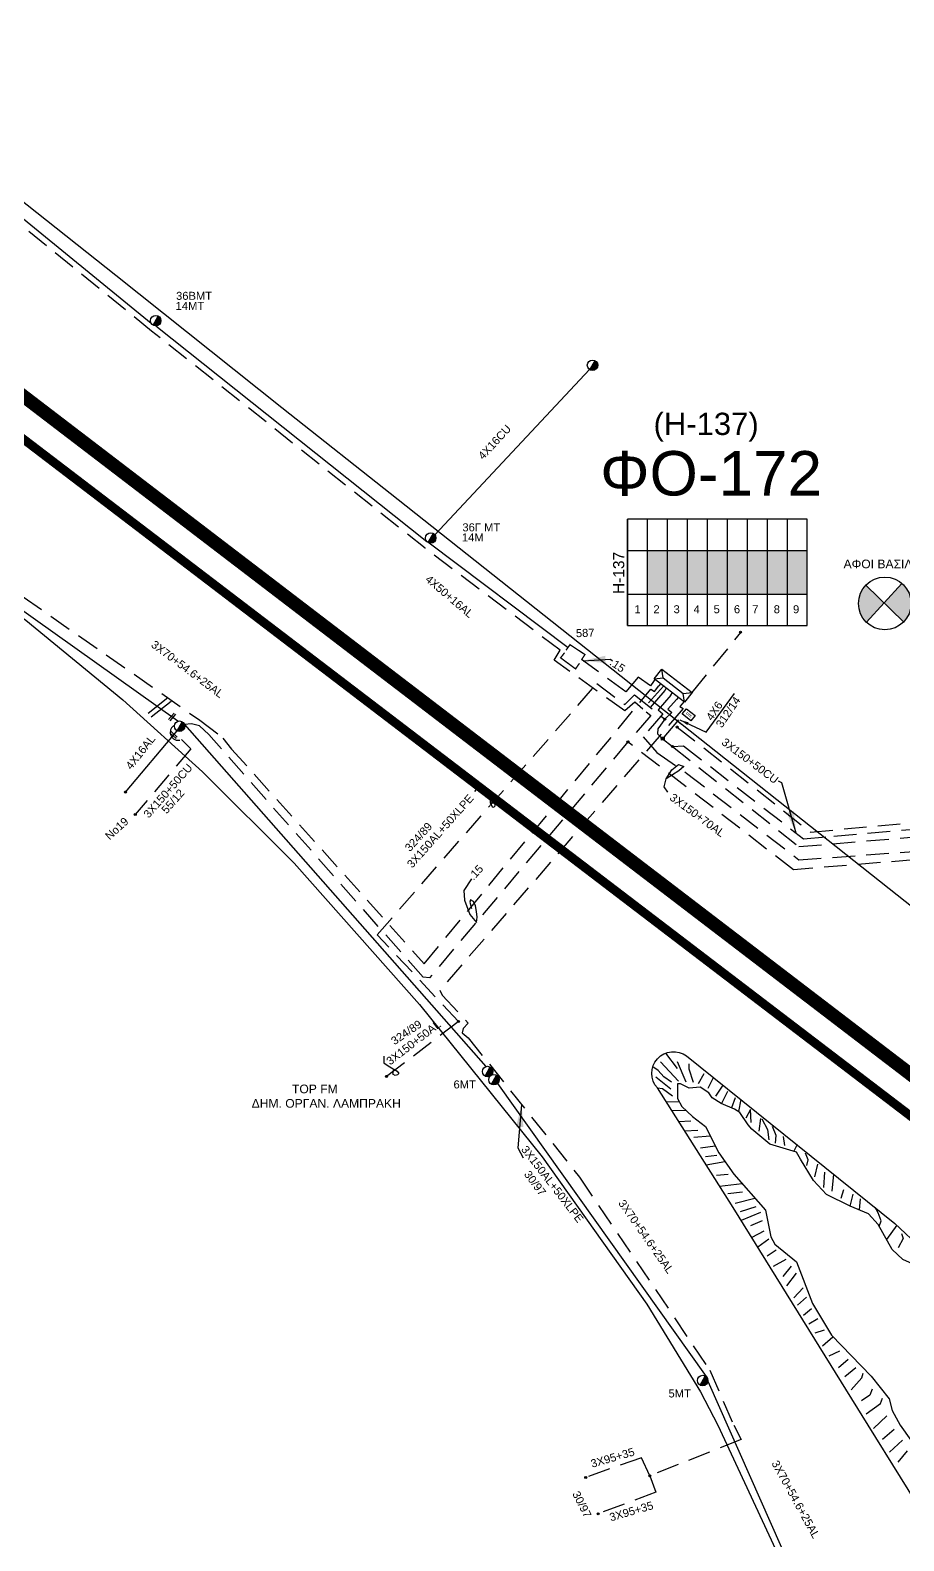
# Model space of a CAD drawing. Header units: millimetres. Extents: x 895 to 1951, y 728 to 1259.
# Drawn here: x 1650 to 1748.4, y 828.2 to 998.2 of the extents above; entities that cross this region are included whole.
import ezdxf
from ezdxf.enums import TextEntityAlignment as Align

# ---------------------------------------------------------------- set-up
doc = ezdxf.new("R2010")
doc.units = ezdxf.units.MM
doc.linetypes.add('CENTER', pattern=[50.8, 31.75, -6.35, 6.35, -6.35])
doc.linetypes.add('DASHED', pattern=[19.05, 12.7, -6.35])
for name, color, linetype in [('Pillar OTE', 7, 'Continuous'), ('Άγνωστα', 7, 'Continuous'), ('Ασφαλειοκιβώτια Χ.Τ 9 αναχωρήσεων', 7, 'Continuous'), ('Γυμνά εναέρια ΧΤ (3Φ)   4x16CU', 7, 'Continuous'), ('Γυμνά εναέρια ΧΤ και ΦΟΠ (3Φ)   4x50+16AL', 7, 'Continuous'), ('Εναέρια παροχή ΧΤ 4x16', 7, 'SYN_LINE'), ('Επιγραφές - Σχήματα', 7, 'Continuous'), ('Καλώδια ΧΤ   3x150+50AL', 7, 'DASHED'), ('Καλώδια ΧΤ   3x150+50CU', 7, 'DASHED'), ('Καλώδια ΧΤ   3x150AL+50XLPE', 7, 'DASHED'), ('Μηχανική τομή', 7, 'Continuous'), ('Στύλος ΦΜ', 7, 'Continuous'), ('Στύλος ΦΜ @ 1', 7, 'Continuous'), ('Συνδέσεις', 7, 'Continuous'), ('Συνεστραμμένα ΧΤ   3x70+54.6+25 AL', 7, 'SYN_LINE'), ('Τομή', 7, 'Continuous'), ('Υποσταθμός πόλεως', 7, 'Continuous'), ('Υπόβαθρο ΔΕΗ', 7, 'Continuous'), ('Υπόγεια Καλώδια Δικτύου ΧΤ      2Χ6 CU', 7, 'DASHED'), ('Υπόγεια Καλώδια Δικτύου ΧΤ   .15', 7, 'DASHED'), ('Υπόγεια καλώδια Δικτύου ΧΤ και Παρ. ΧΤ - 3X150+70 AL', 7, 'DASHED'), ('Υπόγεια καλώδια Παροχών ΧΤ   4x6', 7, 'DASHED')]:
    doc.layers.add(name, color=color, linetype=linetype)
doc.styles.add('arial', font='ARIAL.TTF')
doc.styles.get("Standard").update_dxf_attribs({"font": 'ARIAL.TTF'})
doc.linetypes.add('SYN_LINE', pattern='A,0.5,-0.0001,["/\\/\\/\\/",Standard,S=0.1,R=0,X=0,Y=-0.05],-0.25', length=0.7501)
doc.dimstyles.new('ISO-25', dxfattribs={"dimtxt": 2.5, "dimasz": 2.5, "dimexe": 1.25, "dimexo": 0.625, "dimtad": 1, "dimtxsty": 'Standard', "dimcen": 2.5, "dimadec": 0, "dimazin": 0, "dimtfac": 1, "dimtmove": 0, "dimatfit": 3, "dimfxl": 1, "dimarcsym": 0})

# ---------------------------------------------------------------- blocks, each defined once
blk = doc.blocks.new('ΥΠΑΡΧΩΝ ΤΣΙΜΕΝΤΕΝΙΟΣ ΣΤΥΛΟΣ')
at = {"layer": 'Στύλος ΦΜ'}
blk.add_hatch(color=7, dxfattribs=at).paths.add_polyline_path([(-1.29, -2.28, 0.574793), (2.62, 0, 0.268822), (1.3, 2.27)])
at = {"layer": 'Στύλος ΦΜ', "color": 7}
blk.add_line((-1.29, -2.28), (1.3, 2.27), dxfattribs=at)
blk.add_circle((0, 0), 2.62, dxfattribs=at)
at = {"layer": 'Στύλος ΦΜ', "flags": 4}
for tag, p in [('ΑΡΙΘΜΟΣ', (-4.68, 8.05)), ('ΤΥΠΟΣ', (-4.91, 3.03))]:
    blk.add_attdef(tag, p, '', height=4, dxfattribs=at)
blk = doc.blocks.new('ΜΗΧΑΝΙΚΗ ΤΟΜΗ')
at = {"layer": 'Μηχανική τομή', "ltscale": 40}
for p, q in [((-1.89, 0.78), (1.89, 0.78)), ((1.89, 0), (-1.89, 0))]:
    blk.add_line(p, q, dxfattribs=at)
blk = doc.blocks.new('ΤΟΜΗ')
at = {"layer": 'Τομή', "ltscale": 40}
for p, q in [((-5.68, 0), (5.68, 0)), ((5.68, -2.33), (-5.68, -2.33))]:
    blk.add_line(p, q, dxfattribs=at)
blk = doc.blocks.new('ΥΠΟΣΤΑΘΜΟΣ ΠΟΛΕΩΣ 6 ΑΝΑΧΩΡΗΣΕΩΝ')
at = {"layer": 'Υποσταθμός πόλεως', "linetype": 'Continuous', "ltscale": 40}
for p, q in [((-8.18, -2.82), (-8.18, -4)), ((-5.01, -2.82), (-5.01, -4)), ((-1.74, -2.82), (-1.74, -4)), ((1.65, -2.82), (1.65, -4)), ((5.07, -2.82), (5.07, -4)), ((8.16, -2.82), (8.16, -4))]:
    blk.add_line(p, q, dxfattribs=at)
blk.add_lwpolyline([(-8.57, 2.82), (8.57, 2.82), (8.57, -2.82), (-8.57, -2.82)], close=True, dxfattribs=at)
for points in [[(-5.75, 0), (-8.57, 2.82)], [(5.75, 0), (8.57, 2.82)], [(-8.57, -2.82), (-5.75, 0)], [(-5.75, 0), (5.75, 0)], [(8.57, -2.82), (5.75, 0)]]:
    blk.add_lwpolyline(points, dxfattribs=at)
at = {"layer": 'Υποσταθμός πόλεως', "linetype": 'SYN_LINE', "ltscale": 40, "flags": 1}
for tag, p in [('ΜΕΤΑΣΧΗΜΑΤΙΣΜΟΣ', (9.64, 1.91)), ('ΙΣΧΥΣ', (9.62, -0.89)), ('ΑΡΙΘΜΟΣ', (9.74, -3.61))]:
    blk.add_attdef(tag, p, '', height=1.8, dxfattribs=at)
blk = doc.blocks.new('_ΣΥΝΔΕΣΗ')
at = {"layer": 'Συνδέσεις', "linetype": 'SYN_LINE', "ltscale": 40}
blk.add_hatch(color=256, dxfattribs=at).paths.add_polyline_path([(0.5, -0.01, 1), (-0.5, -0.01, 1)])
at = {"layer": 'Συνδέσεις'}
blk.add_circle((0, -0.01), 0.5, dxfattribs=at)
blk = doc.blocks.new('ΑΣΦΑΛΕΙΟΚΙΒΩΤΙΟ ΥΠΟΣΤΑΘΜΟΥ 9 ΑΝΑΧΩΡΗΣΕΩΝ')
at = {"layer": 'Ασφαλειοκιβώτια Χ.Τ 9 αναχωρήσεων', "ltscale": 40}
for p, q in [((-23.8, 40.36), (24.02, 40.36)), ((-9.72, 40.36), (-9.72, -40.64)), ((9.94, 40.36), (9.94, -40.64)), ((-23.8, 31.36), (24.02, 31.36)), ((-23.8, 22.36), (24.02, 22.36)), ((-23.8, 13.36), (24.02, 13.36)), ((-23.8, 4.36), (24.02, 4.36)), ((-23.8, -4.64), (24.02, -4.64)), ((-23.8, -13.64), (24.02, -13.64)), ((-23.8, -22.64), (24.02, -22.64)), ((-23.8, -31.64), (24.02, -31.64))]:
    blk.add_line(p, q, dxfattribs=at)
at = {"layer": 'Ασφαλειοκιβώτια Χ.Τ 9 αναχωρήσεων'}
blk.add_lwpolyline([(-23.8, -40.64), (24.02, -40.64), (24.02, 40.36), (-23.8, 40.36)], close=True, dxfattribs=at)
for s, p in [('1', (-18.29, 37.24)), ('2', (-18.29, 28.67)), ('3', (-18.29, 19.6)), ('4', (-18.29, 10.58)), ('5', (-18.29, 1.57)), ('6', (-18.29, -7.57)), ('7', (-18.29, -15.81)), ('8', (-18.29, -25.5)), ('9', (-18.29, -34.19))]:
    blk.add_text(s, height=3.6, rotation=270, dxfattribs=at).set_placement(p)
at = {"layer": 'Ασφαλειοκιβώτια Χ.Τ 9 αναχωρήσεων', "ltscale": 40}
for tag, height, p in [('ΟΝΟΜΑ', 5, (-0.16, 44.31)), ('ΚΕΙΜΕΝΟ 1', 2, (17.06, 35.59)), ('ΚΕΙΜΕΝΟ 2', 2, (17.06, 26.88)), ('ΚΕΙΜΕΝΟ 3', 2, (17.06, 17.69)), ('ΚΕΙΜΕΝΟ 4', 2, (17.06, 8.71)), ('ΚΕΙΜΕΝΟ 5', 2, (17.06, -0.13)), ('ΚΕΙΜΕΝΟ 6', 2, (17.06, -9.05)), ('ΚΕΙΜΕΝΟ 7', 2, (17.06, -18.13)), ('ΚΕΙΜΕΝΟ 8', 2, (17.06, -26.85)), ('ΚΕΙΜΕΝΟ 9', 2, (17.06, -35.99)), ('ΣΧ', 2, (-0.1, -42.64))]:
    blk.add_attdef(tag, text='', height=height, dxfattribs=at).set_placement(p, align=Align.MIDDLE_CENTER)
blk = doc.blocks.new('TSONTA XT1')
at = {"ltscale": 40}
h = blk.add_hatch(color=256, dxfattribs=at)
h.dxf.hatch_style = 1
h.paths.add_polyline_path([(595.96, 2487.66), (597.07, 2488.77), (595.96, 2489.87), (594.85, 2488.77)])
blk.add_lwpolyline([(594.85, 2488.77), (595.96, 2489.87), (597.07, 2488.77), (595.96, 2487.66)], close=True, dxfattribs=at)
blk = doc.blocks.new('PILLAR ΟΤΕ')
at = {"layer": 'Pillar OTE', "ltscale": 40}
blk.add_lwpolyline([(-3.31, 2.02), (3.39, 2.02), (3.39, -1.99), (-3.31, -1.99)], close=True, dxfattribs=at)
at = {"layer": 'Pillar OTE', "insert": (-1.81, 0.71), "char_height": 1.3575, "width": 109.961, "attachment_point": 1}
blk.add_mtext('{\\fArial|b1|i0|c161|p34;OTE}', dxfattribs=at)

msp = doc.modelspace()

# ---------------------------------------------------------------- hatches: boundary and pattern name
h = msp.add_hatch(color=3)
h.dxf.hatch_style = 1
h.paths.add_polyline_path([(1737.49, 939.63), (1735.24, 939.63), (1735.24, 934.72), (1737.49, 934.72)])
at = {"layer": 'Ασφαλειοκιβώτια Χ.Τ 9 αναχωρήσεων'}
for color, points in [(133, [(1721.74, 939.63), (1719.49, 939.63), (1719.49, 934.72), (1721.74, 934.72)]), (27, [(1723.99, 939.63), (1721.74, 939.63), (1721.74, 934.72), (1723.99, 934.72)]), (2, [(1726.24, 939.63), (1723.99, 939.63), (1723.99, 934.72), (1726.24, 934.72)]), (85, [(1728.49, 939.63), (1726.24, 939.63), (1726.24, 934.72), (1728.49, 934.72)]), (1, [(1730.74, 939.63), (1728.49, 939.63), (1728.49, 934.72), (1730.74, 934.72)]), (6, [(1732.99, 939.63), (1730.74, 939.63), (1730.74, 934.72), (1732.99, 934.72)]), (30, [(1735.24, 939.63), (1732.99, 939.63), (1732.99, 934.72), (1735.24, 934.72)])]:
    msp.add_hatch(color=color, dxfattribs=at).paths.add_polyline_path(points)
at = {"layer": 'Επιγραφές - Σχήματα'}
h = msp.add_hatch(color=1, dxfattribs=at)
h.paths.add_polyline_path([(1744.09, 935.75, 0.195721), (1743.25, 933.68, 0.20206), (1744.14, 931.56), (1746.13, 933.75)])
h.paths.add_polyline_path([(1748.13, 935.94), (1746.13, 933.75), (1748.32, 931.6, 0.197236), (1749.17, 933.68, 0.220413)])

# ---------------------------------------------------------------- linework, layer by layer
at = {"layer": 'Άγνωστα', "color": 1, "linetype": 'DASHED', "ltscale": 0.2}
msp.add_lwpolyline([(1724.52, 923.67), (1730.02, 930.4)], dxfattribs=at)
at = {"layer": 'Άγνωστα', "color": 85, "linetype": 'DASHED', "ltscale": 0.2}
for points in [[(1719.75, 835.55), (1718.83, 837.59), (1712.54, 835.37)], [(1719.75, 835.55), (1720.45, 833.71), (1713.95, 831.28)]]:
    msp.add_lwpolyline(points, dxfattribs=at)
at = {"layer": 'Γυμνά εναέρια ΧΤ (3Φ)   4x16CU', "color": 133, "linetype": 'SYN_LINE', "ltscale": 20}
msp.add_lwpolyline([(1695.57, 941.4), (1712.97, 959.99)], dxfattribs=at)
at = {"layer": 'Γυμνά εναέρια ΧΤ και ΦΟΠ (3Φ)   4x50+16AL', "color": 133}
for points in [[(1618.85, 1001.76), (1663.62, 965.22)], [(1664.15, 964.91), (1694.66, 940.65)], [(1694.91, 940.48), (1710.55, 928.74)]]:
    msp.add_lwpolyline(points, dxfattribs=at)
at = {"layer": 'Εναέρια παροχή ΧΤ 4x16', "color": 2, "ltscale": 20}
msp.add_lwpolyline([(1660.74, 912.47), (1666.55, 919.35)], dxfattribs=at)
at = {"layer": 'Επιγραφές - Σχήματα', "color": 1}
for points in [[(1748.32, 931.6), (1744.09, 935.75)], [(1744.14, 931.56), (1748.13, 935.94)]]:
    msp.add_lwpolyline(points, dxfattribs=at)
at = {"layer": 'Επιγραφές - Σχήματα', "const_width": 0.15}
for points in [[(1710.16, 928.14), (1709.72, 927.56), (1711.4, 926.32), (1711.84, 926.95)], [(1712.08, 927.37), (1712.46, 927.93), (1710.77, 929.04), (1710.33, 928.42)]]:
    msp.add_lwpolyline(points, dxfattribs=at)
at = {"layer": 'Επιγραφές - Σχήματα'}
for points in [[(1721.78, 912.47), (1721.38, 913.06), (1721.61, 913.95), (1722.24, 914.96), (1723, 915.56), (1723.6, 915.35), (1723.04, 914.86), (1721.61, 913.95)], [(1700.05, 912.53), (1700.48, 913.05), (1700.93, 913.09), (1701.47, 912.74), (1701.64, 912.23), (1701.8, 911.63), (1701.8, 911.29), (1702.03, 910.82), (1702.21, 910.77), (1702.36, 910.91), (1702.35, 911.08), (1702.24, 911.17), (1701.8, 911.29)], [(1699.67, 902.72), (1698.81, 901.41), (1698.88, 900.32), (1699.49, 898.71), (1700.23, 897.8), (1700.32, 898.4), (1700.26, 899.02), (1700.12, 899.66), (1699.92, 900.16), (1699.56, 900.34), (1699.49, 900.09), (1699.68, 899.36)], [(1689.82, 882.74), (1689.8, 882.01), (1690.31, 881.66), (1691.31, 881.08), (1691.51, 880.8), (1691.34, 880.65), (1691.08, 880.59), (1690.84, 880.75), (1690.88, 880.88), (1690.9, 881.32)]]:
    msp.add_lwpolyline(points, dxfattribs=at)
at = {"layer": 'Επιγραφές - Σχήματα', "color": 1}
msp.add_circle((1746.21, 933.68), 2.96, dxfattribs=at)
at = {"layer": 'Καλώδια ΧΤ   3x150+50AL', "color": 3, "ltscale": 0.2}
msp.add_lwpolyline([(1721.3, 924.38), (1718.98, 921.77), (1718.06, 922.59), (1716.93, 921.59), (1708.98, 927.3), (1709.68, 928.41), (1694.46, 939.88), (1663.68, 964.32), (1618.39, 1001.02, -0.503757), (1617.51, 1002.87), (1617.84, 1003.25), (1610.7, 1008.86), (1630.79, 1033.42), (1623.41, 1039, -0.714118), (1621.87, 1040.17), (1611.69, 1048.55, -0.714118), (1610.15, 1049.72), (1605.69, 1053.35), (1600.97, 1048.18)], format="xyb", dxfattribs=at)
at = {"layer": 'Καλώδια ΧΤ   3x150+50AL', "color": 6, "ltscale": 0.2}
msp.add_lwpolyline([(1690.11, 880.49), (1698.21, 886.67)], dxfattribs=at)
at = {"layer": 'Καλώδια ΧΤ   3x150+50CU', "color": 6, "ltscale": 0.2}
for points in [[(1737.05, 907.21), (1740.48, 907.52), (1780.66, 910.94), (1782.93, 911.53), (1783.75, 938.3)], [(1722.3, 917.6), (1723.56, 917.66), (1737.05, 907.21)]]:
    msp.add_lwpolyline(points, dxfattribs=at)
at = {"layer": 'Καλώδια ΧΤ   3x150+50CU', "color": 7, "ltscale": 0.2}
msp.add_lwpolyline([(1666.25, 919.97, 0.972375), (1667.05, 918.37), (1668.08, 917.33), (1661.84, 909.94)], format="xyb", dxfattribs=at)
at = {"layer": 'Καλώδια ΧΤ   3x150AL+50XLPE', "color": 6, "ltscale": 0.2}
msp.add_lwpolyline([(1698.21, 886.67), (1689.07, 896.41), (1713.79, 924.66), (1713.79, 924.66), (1716.95, 922.31), (1718.05, 923.4), (1721.45, 920.67)], dxfattribs=at)
at = {"layer": 'Καλώδια ΧΤ   3x150AL+50XLPE', "color": 85, "ltscale": 0.2}
msp.add_lwpolyline([(1723.39, 922.39), (1723.39, 922.39), (1723.14, 922.1), (1723.52, 921.86), (1696.13, 890.17), (1696.4, 889.6), (1699.31, 886.47), (1698.75, 885.87), (1698.75, 885.87), (1698.65, 885.38), (1699.32, 884.83), (1699.32, 884.83), (1711.86, 869.13), (1726.5, 847.45), (1729.21, 841.25), (1730.03, 839.64), (1719.75, 835.55)], dxfattribs=at)
at = {"layer": 'Συνεστραμμένα ΧΤ   3x70+54.6+25 AL', "color": 173, "ltscale": 20}
msp.add_lwpolyline([(1666.64, 920.42), (1617.98, 955.02)], dxfattribs=at)
at = {"layer": 'Συνεστραμμένα ΧΤ   3x70+54.6+25 AL', "color": 2, "ltscale": 20}
for points in [[(1667.38, 920.06), (1701.29, 881.58)], [(1702.62, 879.69), (1726.1, 846.72)], [(1726.29, 846.2), (1726.29, 846.2), (1744.03, 806.16)]]:
    msp.add_lwpolyline(points, dxfattribs=at)
at = {"layer": 'Υπόβαθρο ΔΕΗ', "color": 1, "linetype": 'CENTER', "ltscale": 1.5, "const_width": 1}
msp.add_lwpolyline([(1252.66, 1257.63), (1373.14, 1165.64), (1499.09, 1069.96), (1622.39, 972.64), (1799.71, 837.45)], dxfattribs=at)
at = {"layer": 'Υπόβαθρο ΔΕΗ', "linetype": 'DASHED', "ltscale": 3, "const_width": 1.5}
msp.add_lwpolyline([(1265.05, 1252.52), (1327.5, 1205), (1384.24, 1161.87), (1433.47, 1124.69), (1486.64, 1083.81), (1544.29, 1038.58), (1599.25, 995.19), (1892.56, 771.14)], dxfattribs=at)
at = {"layer": 'Υπόβαθρο ΔΕΗ'}
for points in [[(1774.71, 879.41), (1691.43, 945.34), (1691.43, 945.34), (1678.33, 955.67), (1659.65, 970.55), (1631.86, 992.56), (1620.31, 1001.71), (1630.12, 1014.35), (1642.08, 1029.54), (1652.28, 1042.82), (1661.02, 1053.97), (1671.94, 1068.02), (1681.51, 1080.25), (1684.65, 1084.45), (1704.19, 1073.25), (1717.25, 1065.93), (1742.37, 1051.73), (1760.72, 1041.43)], [(1726.1, 919.19), (1729.28, 923.55)], [(1720.95, 882.13), (1722.99, 879.96)], [(1722.88, 881.38), (1721.56, 883.11)], [(1722.85, 882.17), (1723.81, 879.87)], [(1724.67, 879.81), (1724.17, 881.3), (1724.2, 881.88)], [(1722.2, 879.82), (1721.32, 880.42), (1720.68, 881.13), (1720.09, 881.55)], [(1720.43, 880.43), (1722.11, 879.08)], [(1725.25, 879.67), (1725.87, 880.82)], [(1726.34, 879.14), (1726.93, 880.34)], [(1722.31, 878.24), (1721.17, 879.07), (1720.64, 879.15)], [(1752.04, 858.18), (1748.25, 859.9), (1747.05, 861.01), (1745.45, 863.81), (1744.39, 865.01), (1742.31, 865.87), (1739.63, 867.18), (1738.19, 868.79), (1736.71, 871.19), (1736.26, 871.95), (1733.26, 872.87), (1731.25, 874.55), (1730.82, 875.02), (1729.88, 876.41), (1729.3, 876.81), (1727.8, 877.44), (1726.76, 878.07), (1726.4, 878.64), (1725.41, 879.27), (1724.19, 879.16), (1723.23, 879.64), (1722.89, 879.64), (1722.89, 877.98), (1723.38, 877.09), (1724.55, 875.98), (1726.03, 874.86), (1727.52, 871.9), (1729.22, 869.47), (1732.77, 865.44), (1733.4, 862.43), (1733.83, 861.62), (1736.26, 859.61), (1738.08, 854.94), (1740.21, 851.37), (1744.68, 846.78), (1746.69, 844.2), (1747.04, 842.9), (1747.94, 841.25), (1749.13, 839.58)], [(1727.19, 878.25), (1728.01, 879.48)], [(1728.52, 878.78), (1727.84, 877.43)], [(1721.59, 877.65), (1723.09, 877.62)], [(1729.37, 878.06), (1728.95, 876.96)], [(1730.01, 877.87), (1729.73, 876.52)], [(1722.22, 876.65), (1723.8, 876.69)], [(1723, 875.42), (1724.39, 875.47)], [(1731.1, 876.74), (1730.55, 875.77)], [(1731.17, 875.28), (1731.1, 876.74)], [(1732.21, 875.74), (1732.04, 874.32)], [(1732.35, 875.7), (1733, 874.5), (1733.14, 873.35)], [(1723.69, 874.34), (1725.17, 874.42)], [(1724.72, 873.64), (1726.55, 873.81)], [(1733.91, 872.98), (1733.98, 873.85), (1733.57, 874.84)], [(1734.96, 872.72), (1734.81, 873.73)], [(1725.47, 872.44), (1727.12, 872.69)], [(1735.98, 872.04), (1736.33, 872.79)], [(1737.45, 870.45), (1737.59, 871.08), (1737.28, 871.84)], [(1726.04, 871.49), (1727.29, 871.62)], [(1726.09, 870.54), (1728.21, 870.91)], [(1738.35, 869.18), (1738.66, 870.61)], [(1727.25, 869.38), (1728.56, 869.47)], [(1727.61, 868.15), (1730.14, 868.43)], [(1739.34, 868), (1739.45, 869.7)], [(1740.28, 867.58), (1740.47, 869.47)], [(1728.55, 867.3), (1730.19, 867.5)], [(1729.37, 866.22), (1731.58, 866.79)], [(1741.57, 867.72), (1741.26, 866.76)], [(1742.62, 867.24), (1742.27, 865.89)], [(1743.43, 866.72), (1743.31, 865.46)], [(1729.98, 865.28), (1731.73, 865.86)], [(1732.23, 865.17), (1730.04, 864.28)], [(1745.57, 863.61), (1745.79, 864.23), (1745.46, 865.13), (1745.14, 865.72)], [(1732.41, 864.23), (1731.08, 863.66)], [(1747.57, 863.74), (1746.4, 862.15)], [(1732.6, 863.07), (1731.24, 862.35)], [(1733.16, 862.17), (1731.9, 861.27)], [(1748.09, 862.8), (1748.27, 862.26), (1747.72, 861.2)], [(1732.98, 860.29), (1733.97, 860.99)], [(1733.7, 859.13), (1735.09, 859.94)], [(1734.78, 857.99), (1735.71, 859.15)], [(1735.2, 856.94), (1736.27, 858.36)], [(1735.98, 855.58), (1737.01, 856.7)], [(1736.37, 854.74), (1737.38, 855.66)], [(1737.07, 853.63), (1737.95, 854.38)], [(1737.65, 852.64), (1738.66, 853.24)], [(1738.36, 851.65), (1739.44, 851.96)], [(1739.19, 850.16), (1740.37, 851.2)], [(1739.94, 849.04), (1741.16, 849.63)], [(1740.98, 847.75), (1742.07, 848.67)], [(1741.73, 846.74), (1742.96, 847.73)], [(1742.42, 845.24), (1743.64, 846.59), (1743.76, 847.09)], [(1744.78, 845.3), (1744.52, 844.63), (1743.58, 843.99)], [(1744.1, 842.51), (1745.74, 843.7), (1745.94, 844.3)], [(1744.92, 840.88), (1746.44, 842.3)], [(1745.95, 839.66), (1747.28, 840.81)], [(1746.75, 838.23), (1748.19, 839.58)], [(1747.72, 837.08), (1748.78, 838.35)]]:
    msp.add_lwpolyline(points, dxfattribs=at)
for points in [[(1602.75, 819.42), (1595.1, 829.05), (1590.81, 834.13), (1584.23, 841.25), (1574.96, 850.8), (1565.56, 859.43, -0.368187), (1564.28, 869.85, -0.538281), (1564.28, 869.85), (1621.32, 943.11, -0.353051), (1629.14, 944.95), (1638.4, 939.43), (1649.52, 931.81), (1660.43, 922.84), (1669.41, 914.73), (1679.72, 904.46), (1693.82, 888.56), (1707.64, 871.43), (1719.43, 854.88), (1725.48, 845.01), (1727.41, 841.25)], [(1769.49, 841.25, -0.317749), (1768.21, 837.73), (1751.62, 829.54), (1744.32, 841.25), (1729.15, 865.72), (1720.62, 879.18, -0.90895), (1723.89, 882.78), (1747.35, 863.94), (1762.52, 849.67), (1769.02, 842.24), (1769.42, 841.7), (1769.49, 841.25)], [(1727.41, 841.25), (1734.67, 825.71, -0.43029)]]:
    msp.add_lwpolyline(points, format="xyb", dxfattribs=at)
at = {"layer": 'Υπόγεια Καλώδια Δικτύου ΧΤ      2Χ6 CU', "linetype": 'DASHED', "ltscale": 0.2}
msp.add_lwpolyline([(1722.53, 920.72), (1723.32, 920.1)], dxfattribs=at)
at = {"layer": 'Υπόγεια Καλώδια Δικτύου ΧΤ   .15', "color": 27, "ltscale": 0.2}
msp.add_lwpolyline([(1617.86, 955.49), (1618.43, 955.91), (1618.84, 955.91), (1619.15, 955.66), (1619.48, 955.07), (1620.48, 954.46), (1633.58, 945.34), (1669.1, 920.55), (1671.71, 918.54), (1672.68, 917.3), (1694.37, 893.15), (1719.87, 924.04), (1719.87, 924.04), (1720.28, 923.77), (1720.79, 924.4)], dxfattribs=at)
at = {"layer": 'Υπόγεια Καλώδια Δικτύου ΧΤ   .15', "ltscale": 0.2}
msp.add_lwpolyline([(1722.85, 919.78), (1737.84, 907.96), (1782.27, 912.06), (1783.05, 936.04)], dxfattribs=at)
at = {"layer": 'Υπόγεια Καλώδια Δικτύου ΧΤ   .15', "color": 133, "ltscale": 0.2}
msp.add_lwpolyline([(1720.16, 924.89), (1719.84, 924.43), (1718.46, 925.38), (1717.05, 923.74), (1712.08, 927.37)], dxfattribs=at)
at = {"layer": 'Υπόγεια Καλώδια Δικτύου ΧΤ   .15', "color": 2, "ltscale": 0.2}
msp.add_lwpolyline([(1721.44, 923.9), (1719.36, 921.47), (1719.88, 921.09), (1717.3, 918.1), (1694.97, 891.58), (1694.24, 891.64), (1670.1, 918.94), (1669.05, 919.91), (1668.16, 920.12), (1667.38, 920.06)], dxfattribs=at)
at = {"layer": 'Υπόγεια καλώδια Δικτύου ΧΤ και Παρ. ΧΤ - 3X150+70 AL', "color": 30, "ltscale": 0.2}
msp.add_lwpolyline([(1722.11, 923.38), (1720.71, 921.7), (1721.24, 921.26), (1719.01, 918.69), (1720.55, 916.9), (1723.89, 914.6), (1736.53, 904.85), (1750.54, 905.85), (1750.54, 905.99)], dxfattribs=at)
at = {"layer": 'Υπόγεια καλώδια Δικτύου ΧΤ και Παρ. ΧΤ - 3X150+70 AL', "color": 6, "ltscale": 0.2}
msp.add_lwpolyline([(1722.78, 922.86), (1721.79, 921.78), (1722.24, 921.42), (1721.45, 920.67), (1720.66, 919.59), (1720.64, 919.01), (1721.16, 918.5), (1722.3, 917.6), (1736.55, 906.33), (1753.76, 907.76), (1776.56, 909.44)], dxfattribs=at)
at = {"layer": 'Υπόγεια καλώδια Δικτύου ΧΤ και Παρ. ΧΤ - 3X150+70 AL', "color": 2, "ltscale": 0.2}
msp.add_lwpolyline([(1776.66, 908.28), (1765.72, 907.05), (1754.89, 906.37), (1752.8, 904.9), (1749.51, 904.83), (1735.92, 903.73), (1717.3, 918.1)], dxfattribs=at)
at = {"layer": 'Υπόγεια καλώδια Παροχών ΧΤ   4x6', "color": 6, "linetype": 'DASHED', "ltscale": 0.2}
msp.add_lwpolyline([(1721.36, 918.65), (1723.52, 921.17)], dxfattribs=at)

# ---------------------------------------------------------------- block references
at = {"layer": 'Pillar OTE', "xscale": 0.1875, "yscale": 0.1875, "zscale": 0.1875, "rotation": 321.2915433746527}
msp.add_blockref('PILLAR ΟΤΕ', (1724.13, 921.16), dxfattribs=at)
at = {"layer": 'Ασφαλειοκιβώτια Χ.Τ 9 αναχωρήσεων', "xscale": 0.25, "yscale": 0.25, "zscale": 0.25, "rotation": 90}
msp.add_blockref('ΑΣΦΑΛΕΙΟΚΙΒΩΤΙΟ ΥΠΟΣΤΑΘΜΟΥ 9 ΑΝΑΧΩΡΗΣΕΩΝ', (1727.33, 937.15), dxfattribs=at).add_auto_attribs({'ΟΝΟΜΑ': 'Η-137'})
at = {"layer": 'Μηχανική τομή'}
for p, xscale, yscale, zscale, rotation in [((1666.04, 920.85), 0.2499999999998871, 0.2499999999998871, 0.2499999999998871, 49.46192648169095), ((1666.09, 918.81), 0.2499999999998204, 0.2499999999998204, 0.2499999999998204, 316.737040134493)]:
    msp.add_blockref('ΜΗΧΑΝΙΚΗ ΤΟΜΗ', p, dxfattribs=dict(at, xscale=xscale, yscale=yscale, zscale=zscale, rotation=rotation))
at = {"layer": 'Στύλος ΦΜ @ 1', "ltscale": 40}
ref = msp.add_blockref('ΥΠΑΡΧΩΝ ΤΣΙΜΕΝΤΕΝΙΟΣ ΣΤΥΛΟΣ', (1664.14, 965.49), dxfattribs=dict(at, xscale=0.2249999999999091, yscale=0.2249999999999091, zscale=0.2249999999999091))
ref.add_attrib('ΤΥΠΟΣ', '14MT', (1666.38, 966.7), dxfattribs={"layer": 'Στύλος ΦΜ', "height": 0.9, "flags": 4})
ref.add_attrib('ΑΡΙΘΜΟΣ', '36BMT', (1666.43, 967.83), dxfattribs={"layer": 'Στύλος ΦΜ', "height": 0.9, "flags": 4})
at = {"layer": 'Στύλος ΦΜ @ 1', "ltscale": 40, "xscale": 0.2249999999999091, "yscale": 0.2249999999999091, "zscale": 0.2249999999999091}
for p in [(1713.31, 960.47), (1666.83, 919.87), (1702.21, 880.11)]:
    msp.add_blockref('ΥΠΑΡΧΩΝ ΤΣΙΜΕΝΤΕΝΙΟΣ ΣΤΥΛΟΣ', p, dxfattribs=at)
at = {"layer": 'Στύλος ΦΜ @ 1', "ltscale": 40}
ref = msp.add_blockref('ΥΠΑΡΧΩΝ ΤΣΙΜΕΝΤΕΝΙΟΣ ΣΤΥΛΟΣ', (1695.1, 941.04), dxfattribs=dict(at, xscale=0.2249999999999091, yscale=0.2249999999999091, zscale=0.2249999999999091))
ref.add_attrib('ΤΥΠΟΣ', '14M', (1698.61, 940.66), dxfattribs={"layer": 'Στύλος ΦΜ', "height": 0.9, "flags": 4})
ref.add_attrib('ΑΡΙΘΜΟΣ', '36Γ MT', (1698.66, 941.79), dxfattribs={"layer": 'Στύλος ΦΜ', "height": 0.9, "flags": 4})
ref = msp.add_blockref('ΥΠΑΡΧΩΝ ΤΣΙΜΕΝΤΕΝΙΟΣ ΣΤΥΛΟΣ', (1701.5, 881.03), dxfattribs=dict(at, xscale=0.2249999999999091, yscale=0.2249999999999091, zscale=0.2249999999999091))
ref.add_attrib('ΤΥΠΟΣ', '6MT', (1697.66, 879.13), dxfattribs={"layer": 'Στύλος ΦΜ', "height": 0.9, "flags": 4})
ref = msp.add_blockref('ΥΠΑΡΧΩΝ ΤΣΙΜΕΝΤΕΝΙΟΣ ΣΤΥΛΟΣ', (1725.71, 846.27), dxfattribs=dict(at, xscale=0.2249999999999091, yscale=0.2249999999999091, zscale=0.2249999999999091))
ref.add_attrib('ΤΥΠΟΣ', '5MT', (1721.86, 844.37), dxfattribs={"layer": 'Στύλος ΦΜ', "height": 0.9, "flags": 4})
at = {"layer": 'Συνδέσεις', "xscale": 0.2249999999999091, "yscale": 0.2249999999999091, "zscale": 0.2249999999999091}
for p in [(1729.97, 930.44), (1721.45, 920.67), (1722.85, 919.78), (1717.3, 918.1), (1722.3, 917.6), (1660.74, 912.47), (1661.84, 909.94), (1698.21, 886.67), (1690.11, 880.49), (1712.54, 835.38), (1719.75, 835.55), (1713.95, 831.29)]:
    msp.add_blockref('_ΣΥΝΔΕΣΗ', p, dxfattribs=at)
at = {"layer": 'Συνδέσεις', "xscale": 0.2108553025979537, "yscale": 0.2108553025979537, "zscale": 0.2108553025979537, "rotation": 320.0387893361524}
msp.add_blockref('TSONTA XT1', (1287.85, 596.96), dxfattribs=at)
at = {"layer": 'Τομή', "xscale": 0.2500000000000396, "yscale": 0.2500000000000396, "zscale": 0.2500000000000396, "rotation": 218.3840416080961}
msp.add_blockref('ΤΟΜΗ', (1664.75, 921.77), dxfattribs=at)
at = {"layer": 'Υποσταθμός πόλεως', "xscale": 0.2499999999999881, "yscale": 0.2499999999999881, "zscale": 0.2499999999999881, "rotation": 322.2663744854746}
msp.add_blockref('ΥΠΟΣΤΑΘΜΟΣ ΠΟΛΕΩΣ 6 ΑΝΑΧΩΡΗΣΕΩΝ', (1722.39, 924.43), dxfattribs=at)

# ---------------------------------------------------------------- texts
at = {"layer": 'Γυμνά εναέρια ΧΤ (3Φ)   4x16CU', "color": 7, "insert": (1700.34, 950.39), "char_height": 0.9, "width": 84.1859, "attachment_point": 1, "rotation": 47.2322}
msp.add_mtext('4X16CU', dxfattribs=at)
at = {"layer": 'Γυμνά εναέρια ΧΤ και ΦΟΠ (3Φ)   4x50+16AL', "color": 7, "insert": (1694.98, 936.95), "char_height": 0.9, "width": 84.1859, "attachment_point": 1, "rotation": 319.6994}
msp.add_mtext('4X50+16AL', dxfattribs=at)
at = {"layer": 'Εναέρια παροχή ΧΤ 4x16', "color": 7, "insert": (1660.67, 915.47), "char_height": 0.9, "width": 84.1859, "attachment_point": 1, "rotation": 51.6779}
msp.add_mtext('4X16AL', dxfattribs=at)
at = {"layer": 'Επιγραφές - Σχήματα', "color": 7, "width": 84.1859, "attachment_point": 1}
for s, insert, char_height in [('(Η-137)', (1720.18, 955.13), 2.5), ('ΦΟ-172', (1714.16, 950.82), 5), ('{\\H1.083x;\\C256;ΑΦΟΙ ΒΑΣΙΛΟΠΟΥΛΟΙ}', (1741.57, 938.61), 0.9), ('{\\H1.083x;\\C256;            ΤΟΡ FM\\PΔΗΜ. ΟΡΓΑΝ. ΛΑΜΠΡΑΚΗ}', (1674.94, 879.56), 0.9)]:
    msp.add_mtext(s, dxfattribs=dict(at, insert=insert, char_height=char_height))
at = {"layer": 'Επιγραφές - Σχήματα', "color": 7, "char_height": 0.9, "width": 84.1859, "attachment_point": 1, "rotation": 16.2265}
for insert in [(1713.01, 837.32), (1715.12, 831.29)]:
    msp.add_mtext('3X95+35', dxfattribs=dict(at, insert=insert))
at = {"layer": 'Επιγραφές - Σχήματα', "ltscale": 40, "insert": (1711.8, 833.95), "char_height": 0.9, "width": 23.5114, "attachment_point": 1, "rotation": 297.0074, "style": 'arial'}
msp.add_mtext('{\\fArial|b0|i0|c161|p34;30/97}', dxfattribs=at)
at = {"layer": 'Καλώδια ΧΤ   3x150+50AL', "color": 7, "insert": (1689.98, 882.41), "char_height": 0.9, "width": 84.1859, "attachment_point": 1, "rotation": 37.5553}
msp.add_mtext('3X150+50AL', dxfattribs=at)
at = {"layer": 'Καλώδια ΧΤ   3x150+50CU', "color": 7, "char_height": 0.9, "width": 84.1859, "attachment_point": 1}
for s, insert, rotation in [('3X150+50CU', (1728.29, 918.62), 322.9933), ('3X150+50CU', (1662.67, 910.06), 48.6216), ('55/12', (1664.69, 910.54), 48.6216)]:
    msp.add_mtext(s, dxfattribs=dict(at, insert=insert, rotation=rotation))
at = {"layer": 'Καλώδια ΧΤ   3x150AL+50XLPE', "color": 7, "char_height": 0.9, "width": 13.9242, "attachment_point": 5}
for insert, rotation in [((1696.17, 908.07), 48.3835), ((1708.79, 868.36), 307.7383)]:
    msp.add_mtext('3X150AL+50XLPE', dxfattribs=dict(at, insert=insert, rotation=rotation))
at = {"layer": 'Συνεστραμμένα ΧΤ   3x70+54.6+25 AL', "color": 7, "char_height": 0.9, "width": 84.1859, "attachment_point": 1}
for insert, rotation in [((1664.07, 929.59), 323.108), ((1716.9, 866.73), 305.0683), ((1734.21, 837.41), 298.934)]:
    msp.add_mtext('3X70+54.6+25AL', dxfattribs=dict(at, insert=insert, rotation=rotation))
at = {"layer": 'Υπόγεια Καλώδια Δικτύου ΧΤ   .15', "color": 7, "char_height": 0.9, "width": 84.1859, "attachment_point": 1}
for insert, rotation in [((1715.65, 927.58), 325.9164), ((1699.25, 903.09), 47.4855)]:
    msp.add_mtext('.15', dxfattribs=dict(at, insert=insert, rotation=rotation))
at = {"layer": 'Υπόγεια καλώδια Δικτύου ΧΤ και Παρ. ΧΤ - 3X150+70 AL', "color": 7, "char_height": 0.9, "width": 84.1859, "attachment_point": 1}
for s, insert, rotation in [('587', (1711.42, 930.78), 2.0305), ('4Χ6', (1726.02, 920.92), 55.8327), ('312/14', (1727.12, 920.12), 55.8327), ('3X150+70AL', (1722.44, 912.39), 323.6656), ('No19', (1658.34, 907.68), 42.2915), ('324/89', (1692.09, 906.3), 47.8084), ('324/89', (1690.51, 884.72), 34.2049), ('30/97', (1706.26, 870), 306.8692)]:
    msp.add_mtext(s, dxfattribs=dict(at, insert=insert, rotation=rotation))

# ---------------------------------------------------------------- leaders
at = {"layer": 'Επιγραφές - Σχήματα'}
for points in [[(1712.26, 927.24), (1715.33, 927.41), (1715.54, 927.23)], [(1736.24, 907.83), (1734.63, 913.51), (1734.23, 913.68)], [(1705.33, 877.3), (1704.92, 872.44), (1705.5, 871.32)]]:
    msp.add_leader(points, dimstyle='ISO-25', override={"dimgap": 0.625, "dimtad": 0}, dxfattribs=at)
at = {"layer": 'Επιγραφές - Σχήματα', "ltscale": 40}
msp.add_leader([(1723.15, 920.58), (1726.1, 919.19)], dimstyle='ISO-25', override={"dimasz": 1, "dimtad": 0}, dxfattribs=at)

doc.saveas('drawing.dxf')
